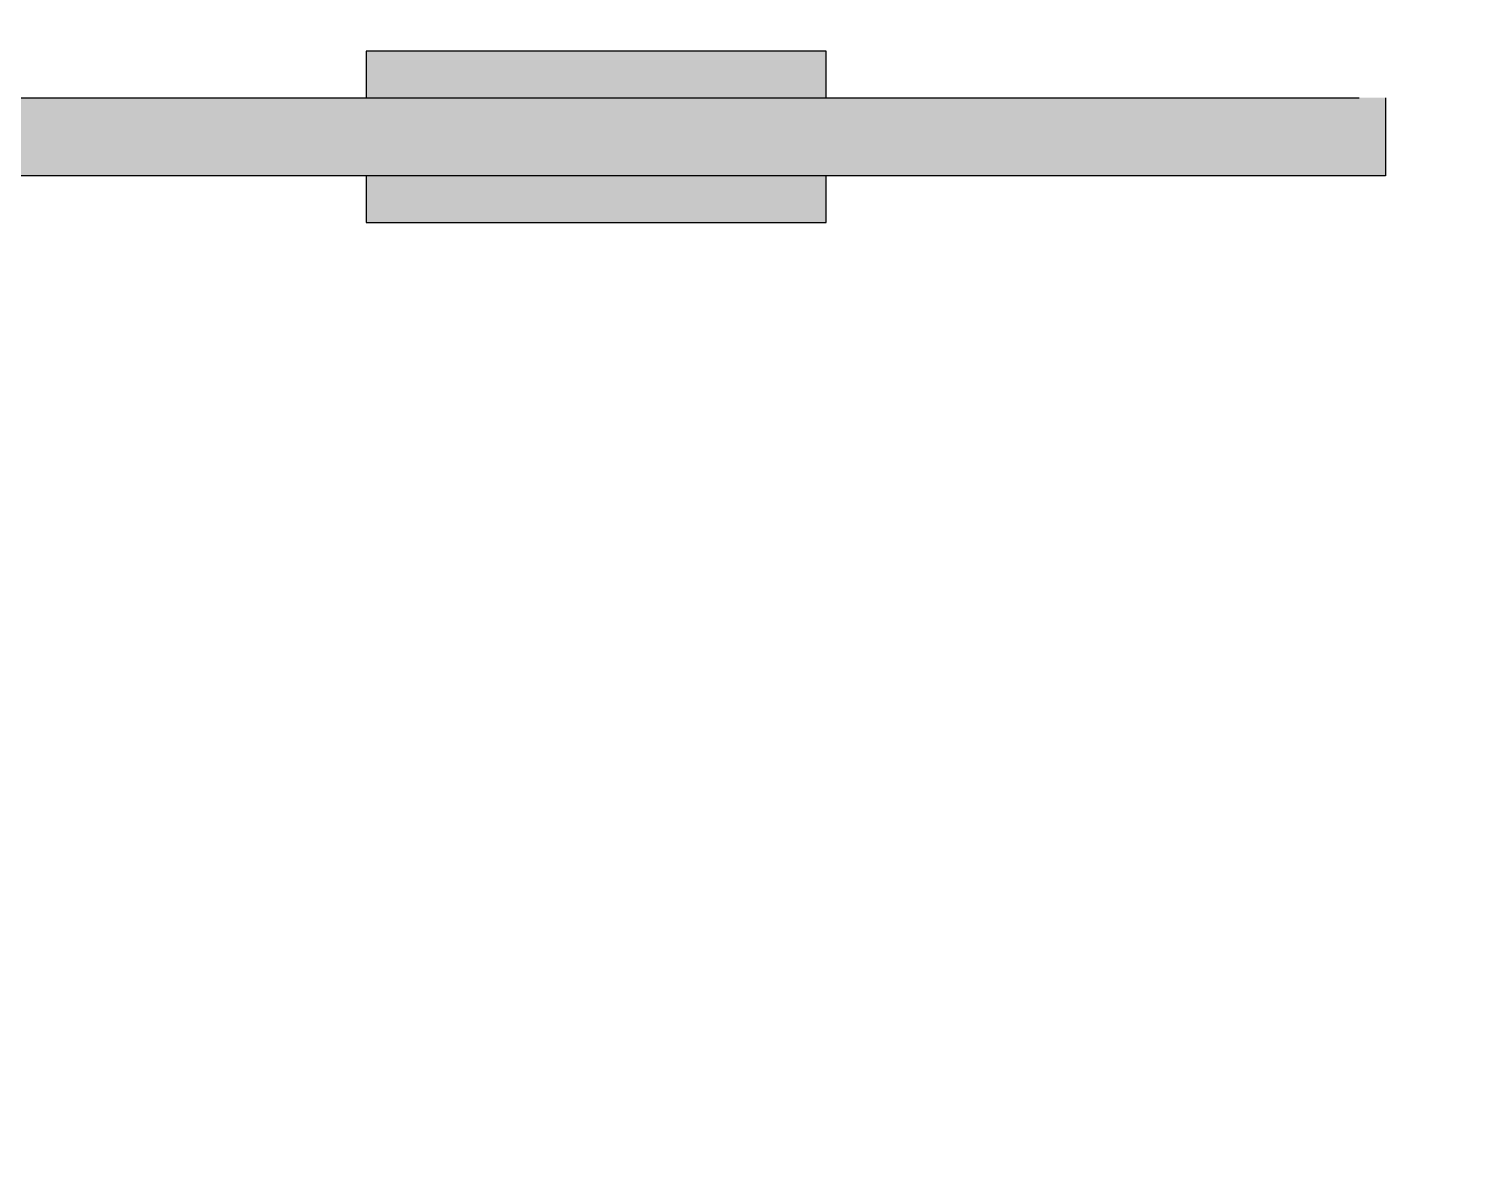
# Model space of a CAD drawing. Header units: metres. Extents: x 512 to 829, y -209 to 245.
# Drawn here: x 661.5401 to 661.9192, y -152.9286 to -152.6348 of the extents above; entities that cross this region are included whole.
import ezdxf

# ---------------------------------------------------------------- set-up
doc = ezdxf.new("R2010")
doc.units = ezdxf.units.M
doc.header["$LTSCALE"] = 0.508
doc.set_wipeout_variables(frame=1)
doc.linetypes.add('HIDDEN', pattern=[0.375, 0.25, -0.125])
doc.layers.add('ARQ-LAYOUT', color=7, linetype='HIDDEN')
doc.layers.add('ARQ-LAYOUT HATCH', color=252, linetype='Continuous')
doc.layers.add('EQUIPAMENTO', color=3, linetype='Continuous', lineweight=0)
doc.layers.add('USO-Capela', color=201, linetype='Continuous', lineweight=15)

# ---------------------------------------------------------------- blocks, each defined once
blk = doc.blocks.new('MonitorLCG-Pl')
at = {"layer": 'ARQ-LAYOUT HATCH', "ltscale": 3}
h = blk.add_hatch(color=255, dxfattribs=at)
h.paths.add_polyline_path([(0.05, 0.00012), (-0.05, 0.00012), (-0.05, -0.01), (0.05, -0.01)])
h.paths.add_polyline_path([(-0.1715, -0.027), (-0.1715, -0.01), (0.1715, -0.01), (0.1715, -0.027)])
h.paths.add_polyline_path([(0.05, -0.027), (-0.05, -0.027), (-0.05, -0.03712), (0.05, -0.03712)])
at = {"layer": 'ARQ-LAYOUT', "ltscale": 3}
for points in [[(0.05, 0.00012), (-0.05, 0.00012), (-0.05, -0.01), (0.05, -0.01)], [(0.05, -0.027), (-0.05, -0.027), (-0.05, -0.03712), (0.05, -0.03712)]]:
    blk.add_lwpolyline(points, close=True, dxfattribs=at)
at = {"layer": 'ARQ-LAYOUT'}
blk.add_lwpolyline([(-0.1715, -0.027), (-0.1715, -0.01), (0.1715, -0.01), (0.1715, -0.027)], close=True, dxfattribs=at)

msp = doc.modelspace()

# ---------------------------------------------------------------- hatches: boundary and pattern name
at = {"layer": 'USO-Capela', "transparency": 33554559}
h = msp.add_hatch(color=256, dxfattribs=at)
h.dxf.hatch_style = 1
h.paths.add_polyline_path([(655.50446, -160.31508), (659.4169, -160.32111), (659.4169, -163.46803), (662.02446, -163.46803), (662.02446, -151.76961), (655.50446, -151.76961)])

# ---------------------------------------------------------------- next in the draw order: wipeouts: each hides what was drawn before it
at = {"color": 7, "linetype": 'Continuous', "lineweight": 5}
msp.add_wipeout([(659.62446, -153.47254), (662.02446, -153.47254), (662.02446, -152.37254), (659.62446, -152.37254)], dxfattribs=at).dxf.layer = 'EQUIPAMENTO'

# ---------------------------------------------------------------- next in the draw order: wipeouts: each hides what was drawn before it
msp.add_wipeout([(659.62446, -153.47254), (662.02446, -153.47254), (662.02446, -152.37254), (659.62446, -152.37254)], dxfattribs=at).dxf.layer = 'EQUIPAMENTO'

# ---------------------------------------------------------------- next in the draw order: wipeouts: each hides what was drawn before it
msp.add_wipeout([(659.62446, -153.47254), (662.02446, -153.47254), (662.02446, -152.37254), (659.62446, -152.37254)], dxfattribs=at).dxf.layer = 'EQUIPAMENTO'

# ---------------------------------------------------------------- next in the draw order: block references
at = {"layer": 'ARQ-LAYOUT', "xscale": 1.200000000000801, "yscale": 1.200000000000801, "zscale": 1.200000000000801, "rotation": 180}
msp.add_blockref('MonitorLCG-Pl', (661.68799, -152.68507), dxfattribs=at)

doc.saveas('drawing.dxf')
